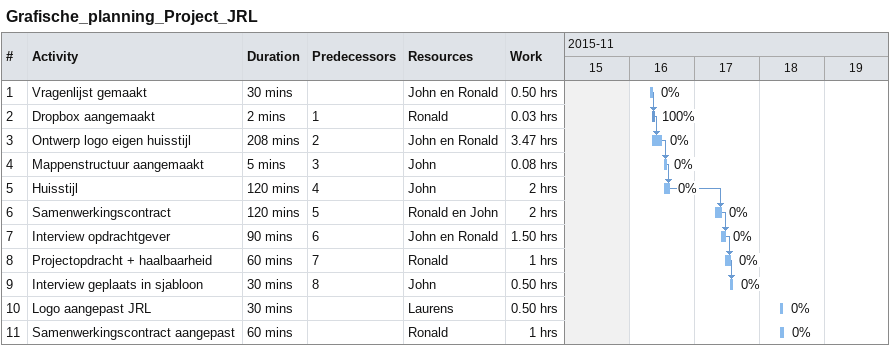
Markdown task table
Grafische_planning_Project_JRL

| ID | Task | Duration | Start | Finish | Predecessors | Resources | % complete | Work (h) |
|---|---|---|---|---|---|---|---|---|
| 1 | Vragenlijst gemaakt | 30min | 2015-11-16 | 2015-11-16 |  | John en Ronald | 0 | 0.50 |
| 2 | Dropbox aangemaakt | 2min | 2015-11-16 | 2015-11-16 | 1 | Ronald | 100 | 0.03 |
| 3 | Ontwerp logo eigen huisstijl | 208min | 2015-11-16 | 2015-11-16 | 2 | John en Ronald | 0 | 3.47 |
| 4 | Mappenstructuur aangemaakt | 5min | 2015-11-16 | 2015-11-16 | 3 | John | 0 | 0.08 |
| 5 | Huisstijl | 120min | 2015-11-16 | 2015-11-16 | 4 | John | 0 | 2 |
| 6 | Samenwerkingscontract | 120min | 2015-11-17 | 2015-11-17 | 5 | Ronald en John | 0 | 2 |
| 7 | Interview opdrachtgever | 90min | 2015-11-17 | 2015-11-17 | 6 | John en Ronald | 0 | 1.50 |
| 8 | Projectopdracht + haalbaarheid | 60min | 2015-11-17 | 2015-11-17 | 7 | Ronald | 0 | 1 |
| 9 | Interview geplaats in sjabloon | 30min | 2015-11-17 | 2015-11-17 | 8 | John | 0 | 0.50 |
| 10 | Logo aangepast JRL | 30min | 2015-11-18 | 2015-11-18 |  | Laurens | 0 | 0.50 |
| 11 | Samenwerkingscontract aangepast | 60min | 2015-11-18 | 2015-11-18 |  | Ronald | 0 | 1 |
